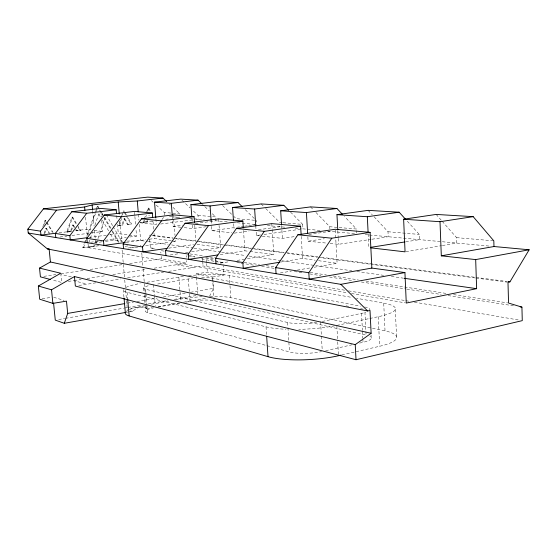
<?xml version="1.0" encoding="UTF-8"?>
<svg xmlns="http://www.w3.org/2000/svg" width="557" height="557" viewBox="0 0 557 557"><rect width="100%" height="100%" fill="white"/><g stroke="black" fill="none" stroke-linecap="round" stroke-linejoin="round"><path stroke-width="0.42" stroke-dasharray="2.79 2.09" d="M147.842 220.426L147.299 222.006L143.121 222.354L143.943 219.966M144.214 219.166L145.593 215.183M146.693 212.001L148.065 208.019L148.844 208.081L150.954 211.848M143.894 222.438L144.716 220.043M145.816 216.854L146.366 215.26M147.744 211.27L148.844 208.081M143.121 222.354L146.519 221.923L147.062 220.342M118.376 225.488L121.872 225.042L124.1 218.636L124.852 218.72L122.624 225.132L118.376 225.488L120.618 219.019M121.739 215.789L123.424 210.943L124.183 211.006L122.777 215.058M119.121 225.578L121.649 218.295M88.723 242.838L92.365 232.436M94.885 225.23L98.798 214.02L102.954 214.445M96.354 243.228L105.719 216.401M98.909 245.748L82.798 247.726L84.225 243.646M84.511 242.831L85.653 239.566M86.795 236.307L95.929 210.205M96.215 209.39L97.357 206.125L98.088 206.187L98.958 207.684M83.508 247.851L84.936 243.764M85.221 242.949L86.077 240.499M88.083 234.782L98.088 206.187M66.694 232.032L70.405 231.566L72.73 224.965L73.427 225.056L71.101 231.663L66.694 232.032L71.971 217.049L72.675 217.126L80.605 230.459L76.225 230.828L80.605 230.459M67.39 232.137L72.675 217.126M42.819 226.643L45.096 220.238L45.758 220.321L53.11 232.415M44.337 224.332L45.758 220.321M44.045 233.48L45.89 228.266L46.558 228.363L49.378 232.993M44.713 233.585L46.558 228.363M209.564 296.261L213.526 288.345L212.683 277.017L196.217 273.933L196.412 276.495M161.99 219.562L163.521 217.453M128.632 311.899L132.865 311.154C136.131 308.209 141.972 304.644 145.969 308.139L146.247 308.787L146.282 305.946M88.02 243.5L88.403 247.67L95.052 245.136M341.845 354.955L379.686 346.259A47.839 10.653 -2.5 0 0 385.033 330.886L383.717 303.14L356.41 298.239M325.685 350.701L351.989 344.79M359.62 343.077L363.018 342.311A22.642 5.041 -2.5 0 0 369.959 336.4M336.818 325.385L368.95 318.646M369.792 318.465L378.252 316.696A48.055 9.358 -2.7 0 0 383.717 303.14M322.252 321.445L361.542 313.375A22.74 4.421 -2.8 0 0 365.671 312.324M126.091 312.352L127.783 312.052M146.247 308.787L152.165 307.736M158.091 306.691L179.236 302.945M183.462 302.2L207.148 298.002M157.923 307.053L179.918 303.161M185.836 302.11L190.069 301.358A17.901 3.21 -4.4 0 1 214.173 300.696L366.095 335.056L365.921 331.652M151.448 304.213L171.166 300.766M175.448 300.014L180.593 299.116A37.806 6.788 -4.4 0 1 202.275 296.665M58.687 319.516L64.668 318.479M65.517 318.326L123.577 308.202M124.427 308.056L126.989 307.61M127.845 307.457L142.355 304.93M148.336 303.885L167.97 300.46M173.944 299.422L196.141 295.551M127.386 303.147L133.353 302.124M136.764 301.532L157.234 298.016M163.208 296.992L185.384 293.177M190.501 292.3L213.526 288.345M280.303 272.979L291.325 271.113M297.257 270.11L310.82 267.806M314.211 267.235L337.103 263.357L335.293 230.125M405.9 251.701L441.513 245.665M442.362 245.526L456.782 243.082L456.587 237.644L441.84 220.878M280.526 262.082L302.548 258.399L315.192 260.216M212.683 277.017L224.011 275.151L223.357 266.086M157.728 284L188.322 278.994A17.963 2.813 -4.4 0 1 192.59 278.403M220.238 263.148L228.732 261.776M237.226 260.404L244.022 259.304M247.419 258.754L273.752 254.5L272.157 229.623M42.179 298.81L51.321 297.334M196.217 273.933L207.343 272.136L224.011 275.151M146.916 282.274L178.846 277.114A37.946 5.946 -4.4 0 1 183.58 276.411M78.788 285.504L95.915 282.81M101.047 282.002L120.723 278.904M127.567 277.832L163.493 272.178M168.625 271.37L203.068 265.947L345.124 290.288M405.781 241.801L419.518 239.635L419.303 234.434L406.652 220.468M68.344 281.41L73.371 280.631L87.365 284.154M74.234 280.498L81.106 279.44M87.115 278.514L105.155 275.729M112.89 274.538L145.53 269.511M154.122 268.182L186.755 263.155L186.553 260.627M330.099 243.451L338.559 244.314L371.108 239.35M371.965 239.225L388.243 236.739L388.006 231.747L372.828 215.385M220.231 254.577L244.906 250.824L249.146 251.367M307.847 236.871L308.098 241.216L324.299 238.751M43.843 276.356L55.853 274.566M60.998 273.793L83.306 270.465M90.171 269.442L122.77 264.568M129.635 263.545L161.377 258.803L186.755 263.155M170.198 254.988L178.748 253.72M185.592 252.711L188.155 252.335M191.58 251.827L220.656 247.531L218.957 224.095M262.277 236.189L282.413 238.396L296.867 236.259M308.766 234.497L330.023 231.357M168.701 248.15L193.592 244.572M256.171 232.123L256.401 235.541L260.634 234.936M264.025 234.448L302.959 228.85L320.721 230.494M127.818 248.067L134.62 247.113M145.683 245.56L169.509 242.218M173.763 241.627L175.462 241.383L175.33 239.677M234.344 233.125L248.979 231.071M258.441 229.742L279.962 226.727L279.795 224.144M126.181 242.392L145.871 239.698M149.297 239.232L154.435 238.528L171.257 240.812M211.569 226.4L211.883 230.661L243.625 226.316M244.481 226.198L247.914 225.731M248.77 225.613L256.492 224.555M82.798 247.726L97.329 245.741M90.652 242.253L99.153 241.111M105.099 240.311L126.348 237.463M129.753 237.01L136.556 236.098L135.894 228.433M184.221 227.625L192.736 228.558L206.452 226.72M149.297 235.235L150.773 235.033M94.418 242.831L102.098 241.801M105.517 241.341L114.046 240.192L123.403 241.265M89.134 237.442L106.29 235.193M109.722 234.741L118.293 233.613L128.256 234.97M172.329 216.144L173.143 226.414L182.557 225.174M195.382 223.496L215.907 220.802L228.746 221.985M60.045 236.99L66.868 236.112M71.985 235.451L88.194 233.362M91.606 232.923L102.697 231.496L101.687 220.37M160.646 224.018L194.866 219.611M195.723 219.5L198.285 219.166L198 215.392L192.457 210.163M124.1 218.636L127.372 224.353L131.591 223.998L127.066 216.06M59.077 232.812L72.02 231.176M75.474 230.737L86.697 229.317L90.902 229.888M139.988 222.577L152.806 220.955M165.624 219.333L168.186 219.005M176.736 217.926L179.298 217.599M127.372 224.353L131.591 223.998M126.85 241.111L140.643 240.52L147.535 241.508M132.865 311.154L131.605 311.147A9.622 1.727 -5.1 0 1 129.711 311.015M156.245 205.094L164.252 212.482L179.869 213.825L180.036 216.025M198 215.392L215.622 216.903L211.862 213.317M254.549 220.259L236.168 218.671L233.703 216.29M282.246 222.64L279.691 222.417L264.728 207.517M283.095 222.716L302.695 224.401L302.959 228.85M315.958 212.482L329.765 226.734L356.445 229.024L344.609 216.576M388.006 231.747L419.303 234.434M456.587 237.644L493.815 240.854M169.467 216.499L179.333 217.418M189.652 218.372L193.105 218.692M193.968 218.769L204.161 219.709M237.289 222.779L241.46 223.162M242.295 223.239L254.828 224.401M267.388 225.564L285.073 227.2M295.294 228.14L301.26 228.697M327.488 231.12L354.969 233.662M365.218 234.608L368.63 234.929M369.479 235.005L490.522 246.201M148.698 215.608L149.478 215.684M308.098 241.216L326.715 243.11M151.859 221.247L152.646 221.331M146.519 221.923L147.299 222.006M139.995 222.779L156.371 224.575L155.869 218.539M173.143 226.414L180.809 227.256M211.883 230.661L231.754 232.84M256.401 235.541L261.435 236.098M121.872 225.042L122.624 225.132M249.996 251.472L273.752 254.5M152.5 235.263L173.171 237.957M174.028 238.069L195.563 240.875M199.009 241.32L223.127 244.467M226.567 244.913L251.548 248.171M252.412 248.283L317.866 256.812M321.312 257.264L507.357 281.515M152.743 235.688L172.573 238.285M176.026 238.737L195.855 241.341M196.718 241.453L223.448 244.955M224.311 245.066L251.04 248.568M254.486 249.021L283.805 252.864M287.252 253.317L317.427 257.271M318.291 257.39L370.029 264.171M370.885 264.283L475.218 277.957M476.082 278.068L507.121 282.141M94.272 230.347L102.697 231.496M129.085 235.082L136.556 236.098M172.099 240.93L175.462 241.383M197.018 244.314L220.656 247.531M318.562 260.697L337.103 263.357M148.399 241.627L168.214 244.467M171.66 244.962L193.195 248.046M194.059 248.171L220.767 252.001M221.63 252.119L245.748 255.579M249.195 256.074L281.069 260.641M281.933 260.767L351.718 270.765M356.884 271.503L383.592 275.332M391.348 276.439L403.407 278.173M70.405 231.566L71.101 231.663M149.645 239.419L150.341 247.788L155.494 248.582M189.86 253.888L203.604 256.004M209.613 256.937L214.772 257.731M243.98 262.236L259.444 264.624M266.316 265.682L274.044 266.873M310.124 272.443L326.444 274.963M333.316 276.021L358.228 279.865M365.963 281.055L446.707 293.511M453.579 294.576L507.699 302.924M164.085 251.123L160.701 250.594L160.903 253.059M205.839 257.661L214.431 259.005M236.76 262.5L240.199 263.036M241.056 263.169L254.8 265.32M261.672 266.399L276.272 268.683M294.305 271.503L302.897 272.846M309.769 273.926L320.936 275.673M329.521 277.017L352.713 280.644M361.305 281.988L405.969 288.979M406.826 289.111L441.186 294.493M448.058 295.565L514.195 305.918M187.876 255.858L194.748 256.944M201.557 258.789L214.779 261.456M215.615 261.588L223.12 262.793L223.294 265.264M348.55 290.872L405.03 300.55M405.886 300.696L410.161 301.434M414.443 302.166L519.702 320.198M88.403 247.67L347.15 292.752M351.432 293.497L405.412 302.904M176.451 264.742L192.576 267.597M188.551 275.799A37.946 5.946 -4.4 0 1 229.261 275.423L352.142 297.473M201.704 277.72A17.963 2.813 -4.4 0 1 212.509 278.194L360.4 306.169M313.675 299.631L316.237 300.126M346.106 305.87L348.668 306.364M360.616 308.662L363.178 309.156M209.898 296.366A37.806 6.788 -4.4 0 1 230.856 297.71L385.033 330.886M145.892 292.738L145.6 289.278L287.635 322.496A23.255 4.679 -3.2 0 0 317.594 322.329M71.331 276.899L60.845 274.336L61.639 282.441L51.843 279.872M123.953 297.187L123.271 289.466A38.809 6.19 -4.7 0 0 127.087 292.341L266.037 326.848A49.134 9.901 -3.2 0 0 285.95 329.243M150.341 247.788L155.125 249.083M189.338 255.454L195.041 257.007M205.721 258.03L223.12 262.793M146.923 304.853L147.577 312.644L266.114 345.465M266.949 345.695L289.487 351.94A23.143 5.333 -3.1 0 0 321.584 351.62M53.771 297.306L64.097 300.411M151.316 200.548L153.161 202.254M169.21 203.897L170.463 205.067M172.969 207.399L179.869 213.825M181.979 200.283L189.993 207.838M202.456 204.349L204.335 206.139M204.962 206.738L209.355 210.922M222.598 205.547L233.084 215.691M245.296 209.69L254.396 218.616M261.136 203.939L264.129 206.919M290.524 212.078L302.695 224.401M310.555 206.905L313.556 210.003M368.156 210.358L372.243 214.758M436.173 214.431L441.276 220.238M45.89 228.266L49.517 234.212M45.096 220.238L45.959 221.658M46.391 222.368L52.435 232.311M71.971 217.049L76.379 224.443M78.14 227.402L79.902 230.361M73.427 225.056L75.613 228.725M76.051 229.456L76.929 230.925M72.73 224.965L75.355 229.359M98.798 214.02L101.847 219.256M102.286 220.001L108.817 231.218M110.565 234.212L114.046 240.192M106.283 214.779L112.695 225.843M113.127 226.581L121.677 241.334L119.797 219.952M101.576 212.189L102.878 214.438M104.625 217.439L112.034 230.187M112.465 230.939L119.442 242.936M97.357 206.125L99.104 209.119M99.536 209.871L103.456 216.61M103.887 217.362L111.727 230.842M112.166 231.587L118.697 242.824M125.005 212.454L126.655 215.336M124.253 212.384L125.896 215.267M126.307 215.984L130.832 223.907M124.852 218.72L128.124 224.436M148.065 208.019L150.174 211.785M85.576 217.286L87.24 235.158M100.831 210.964L101.374 216.952M92.664 210.887L94.07 226.177M94.46 230.417L95.637 243.158M127.087 292.341L127.678 299.088M122.094 249.947L124.657 279.092M124.733 279.948L125.562 289.382M125.638 290.239L126.467 299.666M126.543 300.522L126.843 303.955M126.919 304.811L127.372 309.957A9.622 1.727 -5.1 0 0 127.518 310.395M116.719 215.74L117.095 219.994M117.471 224.255L118.293 233.613M134.516 212.259L134.808 215.663M134.878 216.513L135.609 225.028M145.969 293.602L146.846 303.99M141.77 252.808L143.079 268.23M143.149 269.087L145.259 293.943M145.335 294.799L146.206 305.09M138.421 214.334L138.916 220.175M139.271 224.38L140.643 240.52M143.622 287.941L144.138 293.943M144.207 294.806L144.862 302.521M145.154 305.953L145.593 311.098M153.029 221.505L153.732 230.02M154.011 233.418L154.435 238.528M153.481 284.697L154.331 294.834M154.4 295.676L155.243 305.814M164.252 212.482L164.482 215.336M161.175 256.345L161.377 258.803M178.846 277.114L180.593 299.116M173.359 214.87L173.631 218.288M173.693 219.145L174.989 235.395M188.322 278.994L190.069 301.358M186.163 255.586L186.296 257.264M202.483 258.17L202.678 260.76M202.741 261.623L203.068 265.947M194.727 225.3L195.911 240.763M191.949 218.316L192.214 221.728M192.471 225.146L192.736 228.558M196.482 277.344L197.721 293.546M211.131 220.44L211.507 225.55M212.509 278.194L214.173 300.696M206.438 260.119L206.633 262.695M206.696 263.552L207.343 272.136M218.574 218.894L218.894 223.232M215.74 218.462L215.907 220.802M229.261 275.423L229.937 284.85M229.992 285.706L230.856 297.71M243.5 230.41L244.906 250.824M233.682 223.726L234.044 228.85M266.037 326.848L266.538 334.513M256.22 220.398L256.331 222.062M255.83 226.984L255.948 228.697M271.767 223.622L272.101 228.767M281.598 225.46L282.413 238.396M287.635 322.496L287.906 326.827M287.962 327.69L289.487 351.94M301.233 236.363L302.548 258.399M320.581 321.786L321.361 335.356M321.41 336.198L322.197 349.768M329.765 226.734L329.897 229.045M337.827 230.751L338.196 237.533M338.238 238.382L338.559 244.314M336.867 326.256L337.674 340.995M337.723 341.859L338.482 355.728M364.932 312.08L365.879 330.802M361.542 313.375L362.412 330.398M362.454 331.248L362.802 338.057M362.844 338.907L363.018 342.311M356.522 230.626L356.647 233.021M368.177 233.898L368.852 247.628M371.053 335.056L371.22 338.517M378.252 316.696L379.686 346.259M395.303 309.351L396.619 338.078M334.506 325.852A49.134 9.901 -3.2 0 1 298.747 329.361M125.896 287.419A38.809 6.19 -4.7 0 1 140.169 283.422M147.577 312.644A18.304 3.342 -4.8 0 1 153.767 307.812M126.007 311.655A38.67 7.06 -4.8 0 1 127.33 310.66M129.266 309.657A38.67 7.06 -4.8 0 1 146.303 305.111M364.675 306.977A22.74 4.421 -2.8 0 1 369.806 309.964M145.6 289.278A18.374 2.931 -4.7 0 1 149.61 285.442M130.623 308.487A9.622 1.727 -5.1 0 1 141.116 307.332A9.622 1.727 -5.1 0 1 146.498 308.515M137.948 247.002A9.713 1.135 -4.7 0 1 128.382 248.011M125.193 246.326A9.713 1.135 -4.7 0 1 128.855 245.797M140.169 245.456A9.713 1.135 -4.7 0 1 140.998 245.665"/><path stroke-width="0.84" d="M53.576 303.043L55.275 320.115L64.299 323.29L67.682 313.41L66.485 301.128L52.88 303.377L39.686 299.206L38.349 286.033L60.734 273.243L39.526 268.105L40.41 276.871L50.207 279.44M166.703 201.557L162.943 198.055L147.619 197.136L43.439 208.84L27.85 229.185L28.24 233.021L47.436 248.944L367.62 310.959L370.001 310.472L371.136 333.274L355.234 344.644L74.45 276.571L75.355 286.047L356.02 359.731L522.271 320.637L521.923 307.123L508.562 303.057L507.984 282.253L509.94 281.849L529.15 249.78L493.982 246.521L441.311 255.823L440.009 221.707L473.178 216.652L493.815 240.854L493.982 246.521M371.846 268.077L309.198 279.134L308.822 272.735L331.791 238.208L370.099 232.366L371.846 268.077L404.932 272.575L406.269 303.057L476.632 288.665L475.685 259.59L529.15 249.78M276.063 273.696L275.673 267.597L297.904 234.762L335.244 229.268L370.099 232.366M279.677 262.222L243.249 268.314L242.852 262.507L264.317 231.336L300.627 226.191L301.128 234.664M215.984 263.837L215.58 258.281L236.391 228.495L271.767 223.622L300.627 226.191M217.676 254.967L188.746 259.367L188.336 254.062L208.457 225.648L242.859 221.052L243.325 227.855M165.923 255.621L165.513 250.518L185.042 223.266L218.574 218.894L242.859 221.052M166.982 248.394L142.947 251.848L142.529 246.96L161.446 220.857L194.073 216.715L194.532 222.723M123.563 248.666L123.146 243.952L141.534 218.831L173.359 214.87L194.073 216.715M125.325 242.511L103.922 245.442L103.505 240.909L121.342 216.777L152.326 212.997L152.674 217.251M87.247 242.706L86.843 238.326L104.194 215.03L134.439 211.409L152.326 212.997M87.421 237.665L70.266 239.921L69.862 235.695L86.718 213.247L116.19 209.787L116.49 213.192M55.777 237.54L55.38 233.453L71.804 211.73L100.601 208.402L116.19 209.787M55.623 233.251L40.946 235.11L40.55 231.155L56.536 210.177L84.615 206.974L92.121 204.948L118.216 201.989L137.287 200.98L162.943 198.055M38.349 286.033L51.529 289.793L74.45 276.571M39.526 268.105L50.415 261.978L371.136 333.274M341.009 355.15L338.482 355.728A48.912 11.272 -3.1 0 1 268.008 356.668L129.154 315.951A38.67 7.06 -4.8 0 1 125.318 312.63L124.03 298.044M28.24 233.021L340.87 284.335L404.932 272.575M64.299 323.29L125.248 312.505M67.682 313.41L124.824 303.586M370.572 247.357L404.918 241.94M370.579 247.83L405.057 251.848L403.63 219.214L436.173 214.431L473.178 216.652M337.779 229.909L336.957 214.654L367.328 216.729L399.174 212.217L405.503 219.2M336.957 214.654L368.156 210.358L399.174 212.217M281.55 224.596L280.679 210.797L306.42 212.558L336.922 208.485L342.242 214.083M47.436 248.944L49.093 248.721L50.415 261.978M280.679 210.797L310.555 206.905L336.922 208.485M233.446 220.314L232.548 207.503L254.633 209.014L283.826 205.303L288.693 210.233M232.548 207.503L261.136 203.939L283.826 205.303M191.817 216.603L190.905 204.649L210.066 205.958L238.006 202.553L242.26 206.717M190.905 204.649L218.274 201.369L238.006 202.553M155.8 217.676L154.526 202.156L171.305 203.305L198.069 200.158L201.829 203.751M154.526 202.156L180.747 199.121L198.069 200.158M403.63 219.214L440.009 221.707M43.439 208.84L56.536 210.177M71.804 211.73L86.718 213.247M104.194 215.03L121.342 216.777M141.534 218.831L161.446 220.857M185.042 223.266L208.457 225.648M236.391 228.495L264.317 231.336M297.904 234.762L331.791 238.208M441.311 255.823L475.685 259.59M508.221 281.626L509.94 281.849M404.271 278.291L476.632 288.665M27.85 229.185L40.55 231.155M55.38 233.453L69.862 235.695M86.843 238.326L103.505 240.909M123.146 243.952L142.529 246.96M165.513 250.518L188.336 254.062M215.58 258.281L242.852 262.507M275.673 267.597L308.822 272.735M520.203 306.858L521.923 307.123M340.87 284.335L367.62 310.959M51.529 289.793L52.88 303.377M84.615 206.974L84.936 210.414M92.121 204.948L92.587 210.038M127.678 299.088L129.154 315.951M118.216 201.989L119.268 213.965M137.287 200.98L138.206 211.827M171.305 203.305L172.259 215.287M210.066 205.958L211.131 220.44M266.657 336.219L268.008 356.668M254.633 209.014L255.774 226.128M306.42 212.558L307.638 233.397M355.234 344.644L356.02 359.731M367.328 216.729L368.093 232.178"/></g></svg>
